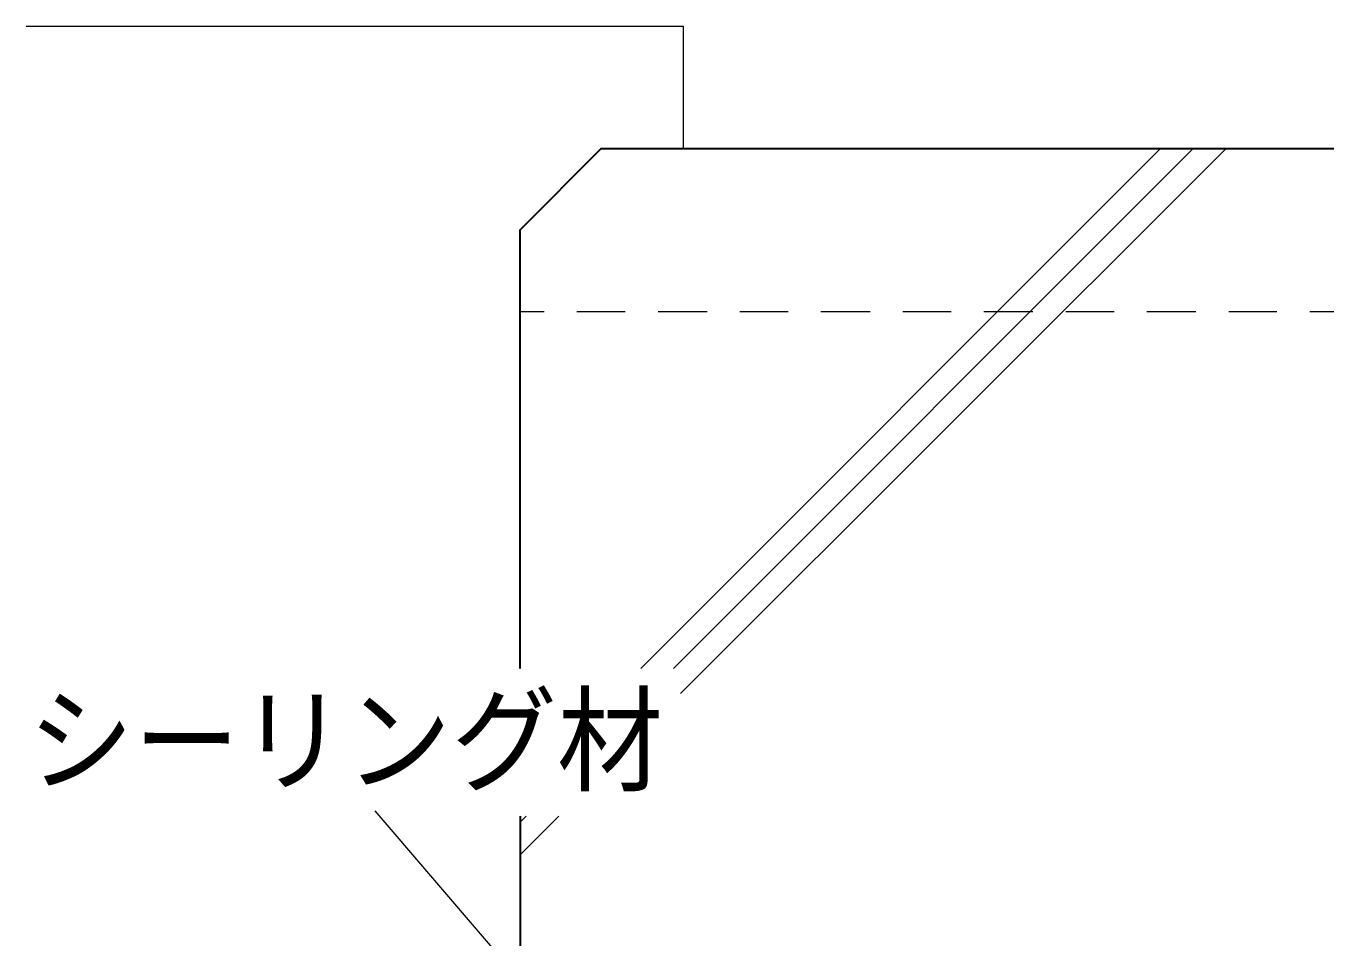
# Model space of a CAD drawing. Header units: millimetres. Extents: x 0 to 420, y 0 to 297.
# Drawn here: x 283.78 to 315.89, y 107.65 to 130.03 of the extents above; entities that cross this region are included whole.
import ezdxf
from ezdxf.enums import TextEntityAlignment as Align

# ---------------------------------------------------------------- set-up
doc = ezdxf.new("R2010")
doc.units = ezdxf.units.MM
doc.styles.add('kst32b', font='NotoSansJP-Variable.ttf')

msp = doc.modelspace()

# ---------------------------------------------------------------- linework, layer by layer
at = {"lineweight": 13}
for points in [[(283.782, 130.027), (299.911, 130.027), (299.911, 127.021)], [(298.873, 114.258), (311.637, 127.021)], [(299.678, 114.258), (312.441, 127.021)], [(299.847, 113.644), (313.246, 127.021)], [(295.91, 123.021), (296.503, 123.021)], [(297.307, 123.021), (298.492, 123.021)], [(299.297, 123.021), (300.503, 123.021)], [(301.307, 123.021), (302.493, 123.021)], [(303.297, 123.021), (304.504, 123.021)], [(305.308, 123.021), (306.493, 123.021)], [(307.298, 123.021), (308.504, 123.021)], [(309.309, 123.021), (310.494, 123.021)], [(311.298, 123.021), (312.505, 123.021)], [(313.309, 123.021), (314.494, 123.021)], [(315.299, 123.021), (315.891, 123.021)], [(296.503, 105.918), (292.354, 110.765)], [(295.91, 110.49), (296.058, 110.638)], [(295.91, 109.686), (296.862, 110.638)]]:
    msp.add_lwpolyline(points, dxfattribs=at)
at = {"lineweight": 25}
for points in [[(295.91, 114.258), (295.91, 125.031), (297.9, 127.021), (315.891, 127.021)], [(295.91, 110.638), (295.91, 107.019)]]:
    msp.add_lwpolyline(points, dxfattribs=at)

# ---------------------------------------------------------------- texts
at = {"style": 'kst32b'}
msp.add_text('シーリング材', height=2.0791, dxfattribs=at).set_placement((283.824, 111.464), (299.417, 111.464), align=Align.FIT)

doc.saveas('drawing.dxf')
